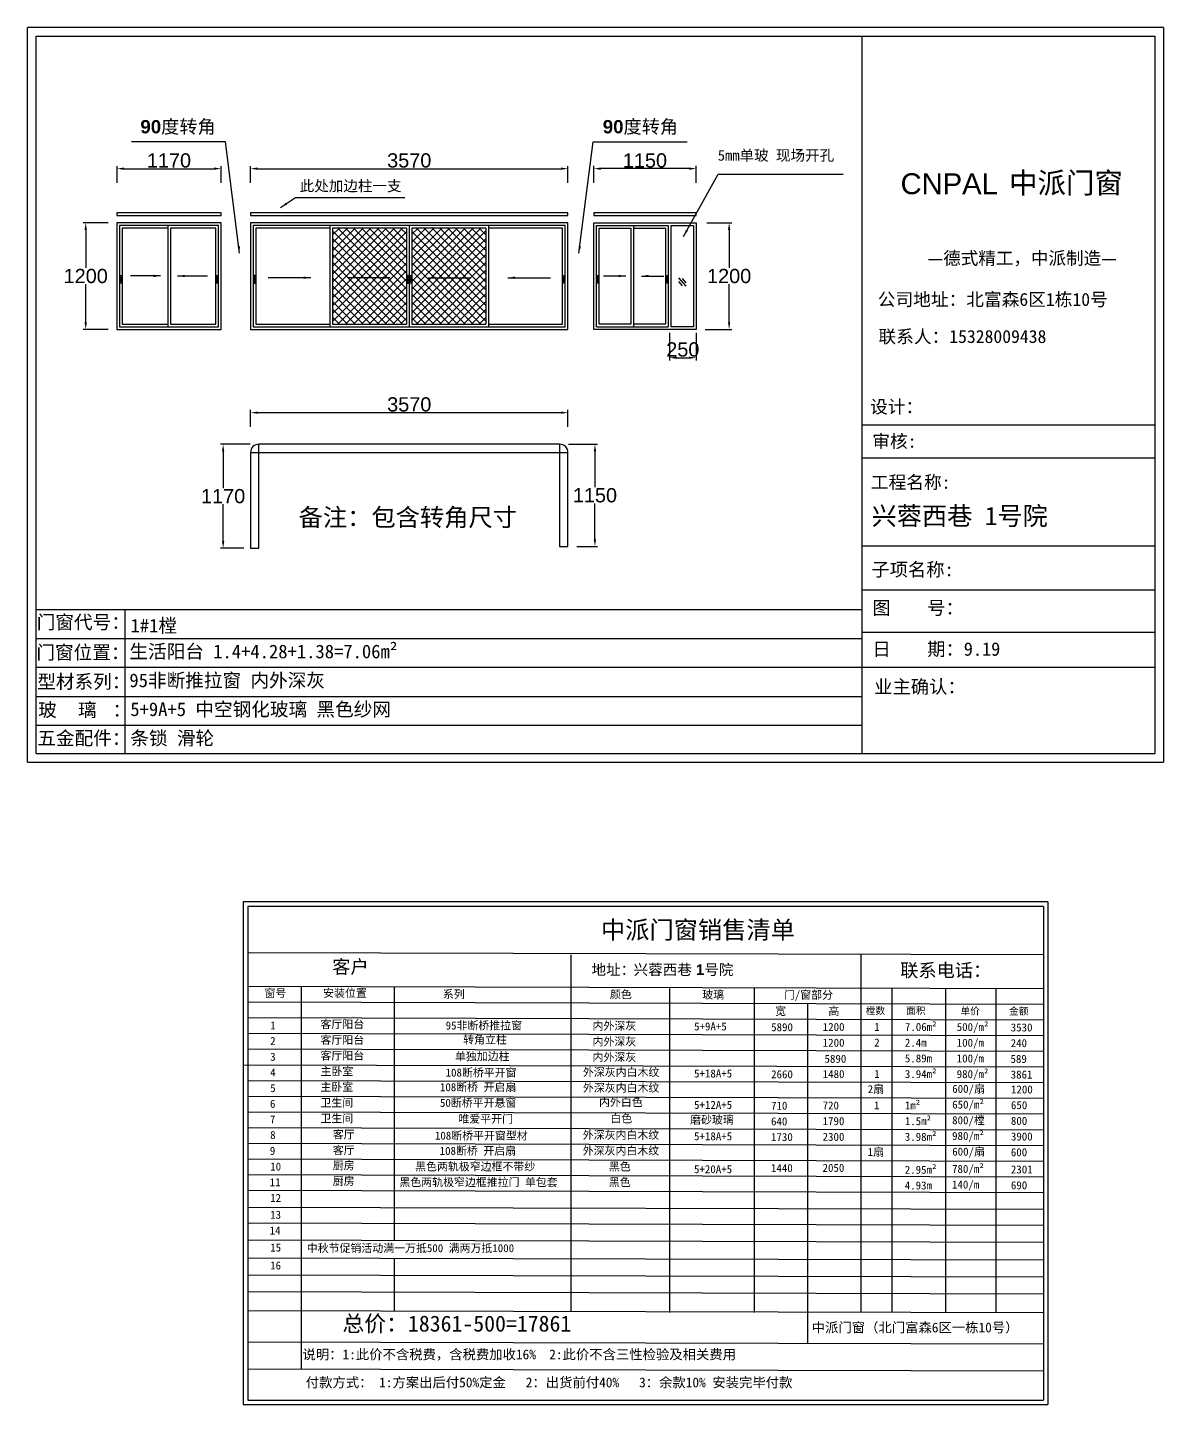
# Model space of a CAD drawing. Header units: inches. Extents: x -138455 to 599497, y -747149 to 13167.
# Drawn here: x 366982 to 379755, y -324297 to -308810 of the extents above; entities that cross this region are included whole.
import ezdxf

# ---------------------------------------------------------------- set-up
doc = ezdxf.new("R2010")
doc.units = ezdxf.units.IN
doc.header["$MEASUREMENT"] = 0
doc.header["$PDMODE"] = 35
doc.header["$PDSIZE"] = -3
doc.layers.add('0 @ 1', color=7, linetype='Continuous')
doc.styles.add('Annotative', font='arialbd.ttf')
doc.styles.add('MtXpl_', font='')
doc.styles.add('MtXpl__1', font='')
doc.styles.get("Standard").update_dxf_attribs({"font": 'arial.ttf'})
doc.styles.get('MtXpl_').set_extended_font_data('SimSun')
doc.styles.get('MtXpl__1').set_extended_font_data('SimSun', bold=True)
doc.dimstyles.get("Standard").update_dxf_attribs({"dimtxt": 80, "dimasz": 70, "dimexe": 40, "dimexo": 80, "dimgap": 0, "dimtad": 1, "dimtih": 1, "dimtoh": 1, "dimdec": 0, "dimzin": 0, "dimdsep": 46, "dimtxsty": 'Standard', "dimcen": 0.09, "dimadec": 0, "dimazin": 0, "dimtfac": 1, "dimtdec": 0, "dimtofl": 0, "dimtmove": 0, "dimatfit": 3, "dimfxl": 0, "dimtolj": 1, "dimtzin": 0, "dimarcsym": 0})

# ---------------------------------------------------------------- blocks, each defined once
blk = doc.blocks.new('*D1535')
at = {"color": 0, "lineweight": -2, "transparency": 16777216}
for p, q in [((367988, -310557), (367988, -310368)), ((368068, -310398), (369078, -310398)), ((369158, -310557), (369158, -310368))]:
    blk.add_line(p, q, dxfattribs=at)
at = {"color": 0, "transparency": 16777216}
for points in [[(368068, -310384), (368068, -310411), (367988, -310398)], [(369078, -310384), (369078, -310411), (369158, -310398)]]:
    blk.add_solid(points, dxfattribs=at)
at = {"layer": 'Defpoints', "color": 0, "transparency": 16777216}
for p in [(369158, -310398), (367988, -310657), (369158, -310657)]:
    blk.add_point(p, dxfattribs=at)
at = {"color": 0, "transparency": 16777216, "insert": (368572, -310306), "char_height": 160, "attachment_point": 5}
blk.add_mtext('\\A1;1170', dxfattribs=at)
blk = doc.blocks.new('*D1536')
at = {"color": 0, "lineweight": -2, "transparency": 16777216}
for p, q in [((367888, -311006), (367606, -311006)), ((367636, -311086), (367636, -311514)), ((367636, -312126), (367636, -311697)), ((367888, -312206), (367606, -312206))]:
    blk.add_line(p, q, dxfattribs=at)
at = {"color": 0, "transparency": 16777216}
for points in [[(367623, -311086), (367649, -311086), (367636, -311006)], [(367623, -312126), (367649, -312126), (367636, -312206)]]:
    blk.add_solid(points, dxfattribs=at)
at = {"layer": 'Defpoints', "color": 0, "transparency": 16777216}
for p in [(367988, -311006), (367636, -312206), (367988, -312206)]:
    blk.add_point(p, dxfattribs=at)
at = {"color": 0, "transparency": 16777216, "insert": (367636, -311606), "char_height": 160, "attachment_point": 5}
blk.add_mtext('\\A1;1200', dxfattribs=at)
blk = doc.blocks.new('*D1537')
at = {"color": 0, "lineweight": -2, "transparency": 16777216}
for p, q in [((369489, -310557), (369489, -310368)), ((369569, -310398), (372979, -310398)), ((373059, -310557), (373059, -310368))]:
    blk.add_line(p, q, dxfattribs=at)
at = {"color": 0, "transparency": 16777216}
for points in [[(369569, -310384), (369569, -310411), (369489, -310398)], [(372979, -310384), (372979, -310411), (373059, -310398)]]:
    blk.add_solid(points, dxfattribs=at)
at = {"layer": 'Defpoints', "color": 0, "transparency": 16777216}
for p in [(373059, -310398), (369489, -310657), (373059, -310657)]:
    blk.add_point(p, dxfattribs=at)
at = {"color": 0, "transparency": 16777216, "insert": (371274, -310306), "char_height": 160, "attachment_point": 5}
blk.add_mtext('\\A1;3570', dxfattribs=at)
blk = doc.blocks.new('*D1538')
at = {"color": 0, "lineweight": -2, "transparency": 16777216}
for p, q in [((373350, -310557), (373350, -310367)), ((374420, -310397), (373430, -310397)), ((374500, -310557), (374500, -310367))]:
    blk.add_line(p, q, dxfattribs=at)
at = {"color": 0, "transparency": 16777216}
for points in [[(373430, -310384), (373430, -310411), (373350, -310397)], [(374420, -310384), (374420, -310411), (374500, -310397)]]:
    blk.add_solid(points, dxfattribs=at)
at = {"layer": 'Defpoints', "color": 0, "transparency": 16777216}
for p in [(373350, -310397), (373350, -310657), (374500, -310657)]:
    blk.add_point(p, dxfattribs=at)
at = {"color": 0, "transparency": 16777216, "insert": (373924, -310306), "char_height": 160, "attachment_point": 5}
blk.add_mtext('\\A1;1150', dxfattribs=at)
blk = doc.blocks.new('*D1539')
at = {"color": 0, "lineweight": -2, "transparency": 16777216}
for p, q in [((374620, -311006), (374901, -311006)), ((374871, -311086), (374871, -311514)), ((374871, -312126), (374871, -311697)), ((374600, -312206), (374901, -312206))]:
    blk.add_line(p, q, dxfattribs=at)
at = {"color": 0, "transparency": 16777216}
for points in [[(374858, -311086), (374884, -311086), (374871, -311006)], [(374858, -312126), (374884, -312126), (374871, -312206)]]:
    blk.add_solid(points, dxfattribs=at)
at = {"layer": 'Defpoints', "color": 0, "transparency": 16777216}
for p in [(374520, -311006), (374500, -312206), (374871, -312206)]:
    blk.add_point(p, dxfattribs=at)
at = {"color": 0, "transparency": 16777216, "insert": (374871, -311606), "char_height": 160, "attachment_point": 5}
blk.add_mtext('\\A1;1200', dxfattribs=at)
blk = doc.blocks.new('123z')
at = {"color": 0}
for points in [[(94078, 52755), (94078, 52755, 0.414214), (94088, 52765), (94088, 52845, 0.414214), (94078, 52855), (94078, 52855, 0.414214), (94068, 52845), (94068, 52765, 0.414214)], [(94078, 52775), (94078, 52775, 0.414214), (94083, 52780), (94083, 52830, 0.414214), (94078, 52835), (94078, 52835, 0.414214), (94073, 52830), (94073, 52780, 0.414214)]]:
    blk.add_lwpolyline(points, format="xyb", close=True, dxfattribs=at)
blk = doc.blocks.new('*D1540')
at = {"color": 0, "lineweight": -2, "transparency": 16777216}
for p, q in [((374200, -312246), (374200, -312554)), ((374500, -312246), (374500, -312554)), ((374280, -312524), (374420, -312524))]:
    blk.add_line(p, q, dxfattribs=at)
at = {"color": 0, "transparency": 16777216}
for points in [[(374280, -312511), (374280, -312537), (374200, -312524)], [(374420, -312511), (374420, -312537), (374500, -312524)]]:
    blk.add_solid(points, dxfattribs=at)
at = {"layer": 'Defpoints', "color": 0, "transparency": 16777216}
for p in [(374200, -312146), (374500, -312146), (374500, -312524)]:
    blk.add_point(p, dxfattribs=at)
at = {"color": 0, "transparency": 16777216, "insert": (374350, -312432), "char_height": 160, "attachment_point": 5}
blk.add_mtext('\\A1;250', dxfattribs=at)
blk = doc.blocks.new('123as')
at = {"color": 0}
for p, q in [((90189, 51387), (90252, 51462)), ((90194, 51330), (90312, 51470)), ((90251, 51335), (90314, 51410))]:
    blk.add_line(p, q, dxfattribs=at)
blk = doc.blocks.new('*D1541')
at = {"color": 0, "lineweight": -2, "transparency": 16777216}
for p, q in [((369489, -313300), (369489, -313112)), ((373059, -313300), (373059, -313112)), ((369569, -313142), (372979, -313142))]:
    blk.add_line(p, q, dxfattribs=at)
at = {"color": 0, "transparency": 16777216}
for points in [[(369569, -313129), (369569, -313155), (369489, -313142)], [(372979, -313129), (372979, -313155), (373059, -313142)]]:
    blk.add_solid(points, dxfattribs=at)
at = {"layer": 'Defpoints', "color": 0, "transparency": 16777216}
for p in [(373059, -313142), (369489, -313400), (373059, -313400)]:
    blk.add_point(p, dxfattribs=at)
at = {"color": 0, "transparency": 16777216, "insert": (371274, -313050), "char_height": 160, "attachment_point": 5}
blk.add_mtext('\\A1;3570', dxfattribs=at)
blk = doc.blocks.new('*D1542')
at = {"color": 0, "lineweight": -2, "transparency": 16777216}
for p, q in [((373064, -313497), (373392, -313497)), ((373362, -313577), (373362, -313980)), ((373362, -314567), (373362, -314163)), ((373159, -314647), (373392, -314647))]:
    blk.add_line(p, q, dxfattribs=at)
at = {"color": 0, "transparency": 16777216}
for points in [[(373349, -313577), (373375, -313577), (373362, -313497)], [(373349, -314567), (373375, -314567), (373362, -314647)]]:
    blk.add_solid(points, dxfattribs=at)
at = {"layer": 'Defpoints', "color": 0, "transparency": 16777216}
for p in [(372964, -313497), (373059, -314647), (373362, -314647)]:
    blk.add_point(p, dxfattribs=at)
at = {"color": 0, "transparency": 16777216, "insert": (373362, -314072), "char_height": 160, "attachment_point": 5}
blk.add_mtext('\\A1;1150', dxfattribs=at)
blk = doc.blocks.new('*D1543')
at = {"color": 0, "lineweight": -2, "transparency": 16777216}
for p, q in [((369484, -313497), (369151, -313497)), ((369181, -313577), (369181, -313990)), ((369181, -314587), (369181, -314173)), ((369414, -314667), (369151, -314667))]:
    blk.add_line(p, q, dxfattribs=at)
at = {"color": 0, "transparency": 16777216}
for points in [[(369168, -313577), (369194, -313577), (369181, -313497)], [(369168, -314587), (369194, -314587), (369181, -314667)]]:
    blk.add_solid(points, dxfattribs=at)
at = {"layer": 'Defpoints', "color": 0, "transparency": 16777216}
for p in [(369584, -313497), (369181, -314667), (369514, -314667)]:
    blk.add_point(p, dxfattribs=at)
at = {"color": 0, "transparency": 16777216, "insert": (369181, -314082), "char_height": 160, "attachment_point": 5}
blk.add_mtext('\\A1;1170', dxfattribs=at)

msp = doc.modelspace()

# ---------------------------------------------------------------- hatches: boundary and pattern name
h = msp.add_hatch()
h.set_pattern_fill('ANSI37', color=256, scale=500)
h.set_pattern_definition([(45, (0, 803), (-44.194174, 44.194174), []), (135, (0, 803), (-44.194174, -44.194174), [])])
h.paths.add_polyline_path([(370411.5, -311065.5), (370411.5, -312145.5), (371244, -312145.5), (371244, -311065.5)])
h.paths.add_polyline_path([(371304, -311065.5), (371304, -312145.5), (372136.5, -312145.5), (372136.5, -311065.5)])

# ---------------------------------------------------------------- linework, layer by layer
for p, q in [((366981.9, -317074.5), (366981.9, -308810.5)), ((379754.6, -308810.5), (366981.9, -308810.5)), ((367079.2, -308907.8), (379657.2, -308907.8)), ((367079.2, -316977.2), (367079.2, -308907.8)), ((376363.8, -308907.8), (376363.8, -316977.2)), ((379657.2, -308907.8), (379657.2, -316977.2)), ((379754.6, -308810.5), (379754.6, -317074.5)), ((368557.5, -311035.5), (368557.5, -312175.5)), ((368587.5, -311065.5), (368587.5, -312145.5)), ((373029, -311035.5), (369519, -311035.5)), ((369519, -311035.5), (369519, -312175.5)), ((370381.5, -311035.5), (370381.5, -312175.5)), ((370411.5, -311065.5), (370411.5, -312145.5)), ((371244, -311065.5), (371244, -312145.5)), ((371274, -311035.5), (371274, -312175.5)), ((371304, -311065.5), (371304, -312145.5)), ((372136.5, -311065.5), (372136.5, -312145.5)), ((372166.5, -311035.5), (372166.5, -312175.5)), ((373029, -312175.5), (373029, -311035.5)), ((373349.5, -312205.5), (373349.5, -311005.5)), ((373349.5, -311005.5), (374499.5, -311005.5)), ((373379.5, -312175.5), (373379.5, -311035.5)), ((373379.5, -311035.5), (374184.5, -311035.5)), ((373409.5, -311065.5), (373767, -311065.5)), ((373409.5, -312145.5), (373409.5, -311065.5)), ((373767, -311065.5), (373767, -312145.5)), ((373797, -311035.5), (373797, -312175.5)), ((373797, -311065.5), (374154.5, -311065.5)), ((374154.5, -311065.5), (374154.5, -312145.5)), ((374184.5, -311035.5), (374184.5, -312175.5)), ((374214.5, -311035.5), (374469.5, -311035.5)), ((374214.5, -311035.5), (374214.5, -312175.5)), ((374469.5, -311035.5), (374469.5, -312175.5)), ((374499.5, -311005.5), (374499.5, -311355.5)), ((374499.5, -311355.5), (374499.5, -312205.5)), ((369519, -312175.5), (373029, -312175.5)), ((374499.5, -312205.5), (373349.5, -312205.5)), ((373379.5, -312175.5), (374184.5, -312175.5)), ((373767, -312145.5), (373409.5, -312145.5)), ((374154.5, -312145.5), (373797, -312145.5)), ((374469.5, -312175.5), (374214.5, -312175.5)), ((376363.8, -313279.7), (379657.2, -313279.7)), ((376363.8, -313649.9), (379657.2, -313649.9)), ((376363.8, -314639.4), (379657.2, -314639.4)), ((376363.8, -315135.8), (379657.2, -315135.8)), ((367078.9, -315356.1), (376363.8, -315356.1)), ((368074.6, -315356.1), (368074.6, -316980.9)), ((376363.8, -315610.1), (379657.2, -315610.1)), ((367078.9, -315681.1), (376363.8, -315681.1)), ((367078.9, -316006), (376363.8, -316006)), ((376363.8, -316006), (379657.2, -316006)), ((367079.2, -316335.6), (376363.8, -316335.6)), ((367078.9, -316655.9), (376363.8, -316655.9)), ((367079.2, -316977.2), (379657.2, -316977.2)), ((366981.9, -317074.5), (379754.6, -317074.5)), ((369407.3, -318645), (369407.3, -324297.2)), ((378456, -318645), (369407.3, -318645)), ((369457.3, -318695), (369457.3, -324247.2)), ((378406, -318695), (369457.3, -318695)), ((378406, -318695), (378406, -324247.2)), ((378456, -318645), (378456, -324297.2)), ((378456, -318645), (378456, -324297.2)), ((378406, -319241.3), (369457.3, -319216.2)), ((373089.5, -319241.3), (373089.5, -321928.2)), ((376351, -319241.3), (376351, -323263.8)), ((369457.3, -319593.2), (378406, -319618.3)), ((370057.3, -319593.2), (370057.3, -321181.4)), ((371102.8, -319598.1), (371102.8, -322450.3)), ((374199.4, -319618.3), (374199.4, -323263.8)), ((375151, -319618.3), (375151, -323263.8)), ((376702.1, -319618.3), (376702.1, -323263.8)), ((377302.1, -319618.3), (377302.1, -321206.5)), ((377871.4, -319618.3), (377871.4, -323263.8)), ((369457.3, -319769.6), (378406, -319794.8)), ((375751, -319794.8), (375751, -323263.8)), ((369457.3, -319946.1), (378406, -319971.3)), ((369457.3, -320122.6), (378406, -320147.7)), ((369457.3, -320299), (378406, -320324.2)), ((369407.3, -320475.5), (378406, -320500.7)), ((369457.3, -320652), (378406, -320677.1)), ((369457.3, -320828.5), (378406, -320853.6)), ((369457.3, -321004.9), (378406, -321030.1)), ((369457.3, -321181.4), (378406, -321206.5)), ((370057.3, -321181.4), (370057.3, -323895.2)), ((377302.1, -321206.5), (377302.1, -323263.8)), ((369457.3, -321357.9), (378406, -321383)), ((369457.3, -321534.3), (378406, -321559.5)), ((369457.3, -321710.8), (378406, -321736)), ((369457.3, -321887.3), (378406, -321912.4)), ((373089.5, -321928.2), (373089.5, -323247.9)), ((369457.3, -322076.5), (378406, -322101.6)), ((369457.3, -322254.7), (378406, -322279.9)), ((369457.3, -322445.4), (378406, -322470.5)), ((369457.3, -322647.2), (378406, -322672.3)), ((371102.8, -322652.1), (371102.8, -323243.5)), ((369457.3, -322837.8), (378406, -322863)), ((369457.3, -323027.2), (378406, -323052.3)), ((369457.3, -323238.6), (378406, -323263.8)), ((375751, -323263.8), (375751, -323616.7)), ((369457.3, -323591.6), (378406, -323616.7)), ((369457.3, -323895.2), (378406, -323920.3)), ((369457.3, -324247.2), (378406, -324247.2)), ((369407.3, -324297.2), (378456, -324297.2))]:
    msp.add_line(p, q)
for points in [[(367987.5, -310924), (369157.5, -310924), (369157.5, -310894), (367987.5, -310894)], [(369489, -310924), (373059, -310924), (373059, -310894), (369489, -310894)], [(373349.5, -310924), (374499.5, -310924), (374499.5, -310894), (373349.5, -310894)], [(367987.5, -312205.5), (369157.5, -312205.5), (369157.5, -311005.5), (367987.5, -311005.5)], [(368017.5, -312175.5), (369127.5, -312175.5), (369127.5, -311035.5), (368017.5, -311035.5)], [(369489, -312205.5), (373059, -312205.5), (373059, -311005.5), (369489, -311005.5)]]:
    msp.add_lwpolyline(points, close=True)
for points in [[(368557.5, -311065.5), (368047.5, -311065.5), (368047.5, -312145.5), (368557.5, -312145.5)], [(368587.5, -312145.5), (369097.5, -312145.5), (369097.5, -311065.5), (368587.5, -311065.5)], [(370381.5, -311065.5), (369549, -311065.5), (369549, -312145.5), (370381.5, -312145.5)], [(371244, -311065.5), (370411.5, -311065.5)], [(372136.5, -311065.5), (371304, -311065.5)], [(372166.5, -312145.5), (372999, -312145.5), (372999, -311065.5), (372166.5, -311065.5)], [(370411.5, -312145.5), (371244, -312145.5)], [(371304, -312145.5), (372136.5, -312145.5)], [(369489, -313591.5), (373059, -313591.5)], [(372964, -313496.5), (369584, -313496.5)]]:
    msp.add_lwpolyline(points)
for points in [[(369489, -313591.5), (369489, -314666.5), (369584, -314666.5), (369584, -313496.5), (369584, -313496.5, 0.4142136)], [(372964, -313496.5), (372964, -314646.5), (373059, -314646.5), (373059, -313591.5, 0.4142136), (372964, -313496.5)]]:
    msp.add_lwpolyline(points, format="xyb", close=True)

# ---------------------------------------------------------------- block references
for name, p, xscale, yscale, zscale in [('123z', (448539.8, -356829.8), -0.8557414861533862, 0.8557414861533862, 0.8557414861533862), ('123z', (449619.8, -356829.8), -0.8557414861533862, 0.8557414861533862, 0.8557414861533862), ('123z', (289027.2, -356829.8), 0.8557414861533862, 0.8557414861533862, 0.8557414861533862), ('123z', (290751.5, -356829.8), 0.8557414861533862, 0.8557414861533862, 0.8557414861533862), ('123z', (451796.5, -356829.8), -0.8557414861533862, 0.8557414861533862, 0.8557414861533862), ('123z', (453519.8, -356829.8), -0.8557414861533862, 0.8557414861533862, 0.8557414861533862), ('123z', (453901.3, -356829.8), -0.8557414861533862, 0.8557414861533862, 0.8557414861533862), ('123z', (454676.3, -356829.8), -0.8557414861533862, 0.8557414861533862, 0.8557414861533862), ('123as', (434676.4, -346031.9), -0.6684526412304121, 0.6684526412304121, 0.6684526412304121)]:
    msp.add_blockref(name, p, dxfattribs=dict(xscale=xscale, yscale=yscale, zscale=zscale))

# ---------------------------------------------------------------- texts
msp.add_text('CNPAL', height=234.84).set_placement((376798.5, -310684.8))
for s, height, style, p in [('中派门窗', 234.84, 'MtXpl_', (378017.8, -310675.1)), ('—德式精工，中派制造—', 144.516, 'MtXpl_', (377103.3, -311476.4)), ('公司地址：北富森6区1栋10号', 145.906, 'MtXpl_', (376542.2, -311941.3)), ('联系人：15328009438', 145.906, 'MtXpl_', (376550.1, -312358.4)), ('设计：', 145.91, 'MtXpl_', (376455.7, -313148.2)), ('审核:', 145.91, 'MtXpl_', (376480.8, -313536.7)), ('工程名称:', 145.91, 'MtXpl_', (376464.4, -313997.5)), ('兴蓉西巷 1号院', 207.42, 'MtXpl_', (376473.5, -314407)), ('子项名称:', 150.77, 'MtXpl_', (376470.3, -314981.4)), ('图    号：', 150.77, 'MtXpl_', (376481.6, -315412.7)), ('1#1樘', 153.62, 'MtXpl__1', (368139.6, -315614.1)), ('生活阳台 1.4+4.28+1.38=7.06m²', 153.617, 'MtXpl__1', (368127, -315904.7)), ('日    期：9.19', 150.772, 'MtXpl_', (376482.2, -315876)), ('95非断推拉窗 内外深灰', 153.617, 'MtXpl__1', (368127, -316229.7)), ('业主确认：', 150.77, 'MtXpl_', (376502.4, -316299.8)), ('5+9A+5 中空钢化玻璃 黑色纱网 ', 153.617, 'MtXpl__1', (368137.2, -316554.6)), ('条锁 滑轮   ', 153.62, 'MtXpl__1', (368137.2, -316879.6))]:
    msp.add_text(s, height=height, dxfattribs=dict(style=style)).set_placement(p)
at = {"layer": '0 @ 1', "style": 'Annotative'}
for s, height, p in [('门窗代号：', 153.62, (367084.9, -315575.1)), ('门窗位置：', 153.62, (367081.5, -315915)), ('型材系列：', 153.62, (367091.2, -316243.8)), ('玻    璃   ：', 153.62, (367101.2, -316561.2)), ('五金配件：', 153.62, (367091.5, -316878.9)), ('兴蓉西巷 1号院', 120, (373796.7, -319466.7))]:
    msp.add_text(s, height=height, dxfattribs=at).set_placement(p)
for s, width, insert, char_height, attachment_point in [('90{\\fSimSun|b1|i0|c134|p2;度转角}', 902, (368251, -309850.7), 150, 1), ('90{\\fSimSun|b1|i0|c134|p2;度转角}', 902, (374297, -309850.7), 150, 3), ('{\\fSimSun|b1|i0|c134|p2;5mm单玻 现场开孔}', 2354.5, (374743.5, -310188), 120, 1), ('{\\fSimSun|b1|i0|c134|p2;此处加边柱一支}', 1315, (370042, -310531.5), 120, 1), ('{\\fSimSun|b1|i0|c134|p2;备注：包含转角尺寸}', 3689, (370030, -314218.8), 200, 1), ('{\\fSimSun|b1|i0|c134|p2;中派门窗销售清单}', 2802.276, (373429, -318859.2), 200, 1), ('{\\fSimSun|b1|i0|c134|p2;客户}', 485.592, (370408.7, -319299.2), 150, 1), ('{\\fSimSun|b1|i0|c134|p2;地址：}', 3483.473, (373323.8, -319346), 120, 1), ('{\\fSimSun|b1|i0|c134|p2;联系电话：}', 1409.924, (376794.5, -319339.3), 150, 1), ('{\\fSimSun|b1|i0|c134|p2;窗号}', 485.592, (369646, -319625.8), 90, 1), ('{\\fSimSun|b1|i0|c134|p2;安装位置}', 706.927, (370305.8, -319625.1), 90, 1), ('{\\fSimSun|b1|i0|c134|p2;系列}', 485.592, (371652.1, -319638.4), 90, 1), ('{\\fSimSun|b1|i0|c134|p2;颜色}', 485.592, (373530.4, -319639.4), 90, 1), ('{\\fSimSun|b1|i0|c134|p2;玻璃}', 485.592, (374569.1, -319643), 90, 1), ('{\\fSimSun|b1|i0|c134|p2;门/窗部分}', 603.897, (375486.4, -319645.7), 90, 1), ('{\\fSimSun|b1|i0|c134|p2;宽 }', 603.897, (375387.5, -319827.8), 90, 1), ('{\\fSimSun|b1|i0|c134|p2;高 }', 603.897, (375987.5, -319827.8), 90, 1), ('{\\fSimSun|b1|i0|c134|p2;樘数}', 603.897, (376406.4, -319828), 80, 1), ('{\\fSimSun|b1|i0|c134|p2;面积}', 603.897, (376860.7, -319828), 80, 1), ('{\\fSimSun|b1|i0|c134|p2;单价}', 603.897, (377471.8, -319831.8), 80, 1), ('{\\fSimSun|b1|i0|c134|p2;金额}', 603.897, (378018.7, -319833.2), 80, 1), ('{\\fSimSun|b1|i0|c134|p2;1}', 485.592, (369710.4, -319988), 90, 1), ('{\\fSimSun|b1|i0|c134|p2;客厅阳台}', 1460.301, (370276.1, -319975.8), 90, 1), ('{\\fSimSun|b1|i0|c134|p2;95非断桥推拉窗}', 1460.301, (371683.3, -319990.1), 90, 1), ('{\\fSimSun|b1|i0|c134|p2;内外深灰}', 1460.301, (373335.5, -319993.8), 90, 1), ('{\\fSimSun|b1|i0|c134|p2;5+9A+5}', 1460.301, (374476.8, -320000.2), 90, 1), ('{\\fSimSun|b1|i0|c134|p2;5890}', 1460.301, (375343.4, -320009.1), 90, 1), ('{\\fSimSun|b1|i0|c134|p2;1200}', 1460.301, (375923.6, -320006.5), 90, 1), ('{\\fSimSun|b1|i0|c134|p2;1}', 102.542, (376502.2, -320005.2), 90, 1), ('{\\fSimSun|b1|i0|c134|p2;7.06m²}', 1460.301, (376847.3, -320006.5), 90, 1), ('{\\fSimSun|b1|i0|c134|p2;500/m²}', 1460.301, (377430.1, -320007.1), 90, 1), ('{\\fSimSun|b1|i0|c134|p2;3530}', 1460.301, (378037.3, -320011.9), 90, 1), ('{\\fSimSun|b1|i0|c134|p2;2}', 485.592, (369709.8, -320164.5), 90, 1), ('{\\fSimSun|b1|i0|c134|p2;客厅阳台}', 1460.301, (370276.1, -320152.2), 90, 1), ('{\\fSimSun|b1|i0|c134|p2;转角立柱}', 1226.654, (371880.4, -320149.7), 90, 1), ('{\\fSimSun|b1|i0|c134|p2;内外深灰}', 1460.301, (373335.5, -320170.3), 90, 1), ('{\\fSimSun|b1|i0|c134|p2;1200}', 1460.301, (375923.6, -320183), 90, 1), ('{\\fSimSun|b1|i0|c134|p2;2}', 102.542, (376501.7, -320181.7), 90, 1), ('{\\fSimSun|b1|i0|c134|p2;2.4m}', 1460.301, (376846.8, -320183), 90, 1), ('{\\fSimSun|b1|i0|c134|p2;100/m}', 1460.301, (377430.1, -320183.6), 90, 1), ('{\\fSimSun|b1|i0|c134|p2;240}', 1460.301, (378036.8, -320188.4), 90, 1), ('{\\fSimSun|b1|i0|c134|p2;3}', 485.592, (369710.4, -320341), 90, 1), ('{\\fSimSun|b1|i0|c134|p2;客厅阳台}', 1460.301, (370276.1, -320328.7), 90, 1), ('{\\fSimSun|b1|i0|c134|p2;单独加边柱}', 1460.301, (371788, -320337), 90, 1), ('{\\fSimSun|b1|i0|c134|p2;内外深灰}', 1460.301, (373335.5, -320346.7), 90, 1), ('{\\fSimSun|b1|i0|c134|p2;5890}', 1460.301, (375943.4, -320363.8), 90, 1), ('{\\fSimSun|b1|i0|c134|p2;5.89m}', 1460.301, (376846.8, -320359.5), 90, 1), ('{\\fSimSun|b1|i0|c134|p2;100/m}', 1460.301, (377430.1, -320360.1), 90, 1), ('{\\fSimSun|b1|i0|c134|p2;589}', 1460.301, (378034.7, -320365.4), 90, 1), ('{\\fSimSun|b1|i0|c134|p2;4}', 485.592, (369710.4, -320517.6), 90, 1), ('{\\fSimSun|b1|i0|c134|p2;主卧室}', 1460.301, (370276.1, -320505.3), 90, 1), ('{\\fSimSun|b1|i0|c134|p2;108断桥平开窗}', 1460.301, (371682.7, -320519.6), 90, 1), ('{\\fSimSun|b1|i0|c134|p2;外深灰内白木纹}', 1460.301, (373227.1, -320515), 90, 1), ('{\\fSimSun|b1|i0|c134|p2;5+18A+5}', 1460.301, (374476.3, -320529.7), 90, 1), ('{\\fSimSun|b1|i0|c134|p2;2660}', 1460.301, (375342.9, -320538.6), 90, 1), ('{\\fSimSun|b1|i0|c134|p2;1480}', 1460.301, (375923, -320536), 90, 1), ('{\\fSimSun|b1|i0|c134|p2;1}', 102.542, (376501.7, -320534.7), 90, 1), ('{\\fSimSun|b1|i0|c134|p2;3.94m²}', 1460.301, (376846.8, -320536), 90, 1), ('{\\fSimSun|b1|i0|c134|p2;980/m²}', 1460.301, (377429.6, -320536.6), 90, 1), ('{\\fSimSun|b1|i0|c134|p2;3861}', 1460.301, (378036.8, -320541.5), 90, 1), ('{\\fSimSun|b1|i0|c134|p2;5}', 485.592, (369710.4, -320693.9), 90, 1), ('{\\fSimSun|b1|i0|c134|p2;主卧室}', 1460.301, (370275.6, -320681.6), 90, 1), ('{\\fSimSun|b1|i0|c134|p2;108断桥 开启扇}', 1226.654, (371619, -320683.6), 90, 1), ('{\\fSimSun|b1|i0|c134|p2;外深灰内白木纹}', 1460.301, (373227.1, -320691.4), 90, 1), ('{\\fSimSun|b1|i0|c134|p2;2扇}', 410.065, (376428.8, -320705.8), 90, 1), ('{\\fSimSun|b1|i0|c134|p2;600/扇}', 1460.301, (377379.6, -320702.6), 90, 1), ('{\\fSimSun|b1|i0|c134|p2;1200}', 1460.301, (378040.3, -320709.1), 90, 1), ('{\\fSimSun|b1|i0|c134|p2;6}', 485.592, (369707.7, -320870.4), 90, 1), ('{\\fSimSun|b1|i0|c134|p2;卫生间}', 1460.301, (370275.6, -320858.1), 90, 1), ('{\\fSimSun|b1|i0|c134|p2;50断桥平开悬窗}', 1226.654, (371619, -320860.1), 90, 1), ('{\\fSimSun|b1|i0|c134|p2;内外白色}', 1460.301, (373407.8, -320852.8), 90, 1), ('{\\fSimSun|b1|i0|c134|p2;5+12A+5}', 1460.301, (374476.3, -320882.6), 90, 1), ('{\\fSimSun|b1|i0|c134|p2;1m²}', 1460.301, (376846.8, -320889), 90, 1), ('{\\fSimSun|b1|i0|c134|p2;650/m²}', 1460.301, (377379, -320879.1), 90, 1), ('{\\fSimSun|b1|i0|c134|p2;卫生间}', 1460.301, (370275.6, -321034.6), 90, 1), ('{\\fSimSun|b1|i0|c134|p2;唯爱平开门}', 1226.654, (371826.9, -321039.7), 90, 1), ('{\\fSimSun|b1|i0|c134|p2;白色}', 1460.301, (373535.9, -321035.7), 90, 1), ('{\\fSimSun|b1|i0|c134|p2;磨砂玻璃}', 1460.301, (374432.2, -321049.8), 90, 1), ('{\\fSimSun|b1|i0|c134|p2;710}', 1460.301, (375341.9, -320891.5), 90, 1), ('{\\fSimSun|b1|i0|c134|p2;720}', 1460.301, (375922, -320888.9), 90, 1), ('{\\fSimSun|b1|i0|c134|p2;1}', 102.542, (376500.6, -320887.7), 90, 1), ('{\\fSimSun|b1|i0|c134|p2;650}', 1460.301, (378039.7, -320885.5), 90, 1), ('{\\fSimSun|b1|i0|c134|p2;7}', 485.592, (369707.2, -321046.8), 90, 1), ('{\\fSimSun|b1|i0|c134|p2;640}', 1460.301, (375341.9, -321068), 90, 1), ('{\\fSimSun|b1|i0|c134|p2;1790}', 1460.301, (375922, -321065.4), 90, 1), ('{\\fSimSun|b1|i0|c134|p2;1.5m²}', 1460.301, (376846.2, -321065.4), 90, 1), ('{\\fSimSun|b1|i0|c134|p2;800/樘}', 1460.301, (377378.5, -321055.6), 90, 1), ('{\\fSimSun|b1|i0|c134|p2;800}', 1460.301, (378039.2, -321062), 90, 1), ('{\\fSimSun|b1|i0|c134|p2;8}', 485.592, (369710.4, -321221.5), 90, 1), ('{\\fSimSun|b1|i0|c134|p2;客厅}', 1460.301, (370414.6, -321216.2), 90, 1), ('{\\fSimSun|b1|i0|c134|p2;108断桥平开窗型材}', 1563.643, (371562.7, -321228.5), 90, 1), ('{\\fSimSun|b1|i0|c134|p2;外深灰内白木纹}', 1460.301, (373225.1, -321220.8), 90, 1), ('{\\fSimSun|b1|i0|c134|p2;5+18A+5}', 1460.301, (374476.3, -321235.5), 90, 1), ('{\\fSimSun|b1|i0|c134|p2;1730}', 1460.301, (375341.9, -321244.4), 90, 1), ('{\\fSimSun|b1|i0|c134|p2;2300}', 1460.301, (375922, -321241.9), 90, 1), ('{\\fSimSun|b1|i0|c134|p2;3.98m²}', 1460.301, (376846.2, -321241.9), 90, 1), ('{\\fSimSun|b1|i0|c134|p2;980/m²}', 1460.301, (377378, -321232.1), 90, 1), ('{\\fSimSun|b1|i0|c134|p2;3900}', 1460.301, (378039.2, -321238.5), 90, 1), ('{\\fSimSun|b1|i0|c134|p2;9}', 485.592, (369706.2, -321399.8), 90, 1), ('{\\fSimSun|b1|i0|c134|p2;客厅}', 1460.301, (370414.1, -321392.7), 90, 1), ('{\\fSimSun|b1|i0|c134|p2;108断桥 开启扇}', 1226.654, (371615.9, -321399.6), 90, 1), ('{\\fSimSun|b1|i0|c134|p2;外深灰内白木纹}', 1460.301, (373224.6, -321397.3), 90, 1), ('{\\fSimSun|b1|i0|c134|p2;1扇}', 410.065, (376428.8, -321411.6), 90, 1), ('{\\fSimSun|b1|i0|c134|p2;600/扇}', 1460.301, (377379.6, -321408.5), 90, 1), ('{\\fSimSun|b1|i0|c134|p2;600}', 1460.301, (378038.7, -321415), 90, 1), ('{\\fSimSun|b1|i0|c134|p2;10}', 485.592, (369710.4, -321576.3), 90, 1), ('{\\fSimSun|b1|i0|c134|p2;厨房}', 1460.301, (370414.1, -321563.7), 90, 1), ('{\\fSimSun|b1|i0|c134|p2;黑色两轨极窄边框不带纱}', 1563.643, (371340.2, -321576), 90, 1), ('{\\fSimSun|b1|i0|c134|p2;黑色}', 1460.301, (373518.7, -321576.2), 90, 1), ('{\\fSimSun|b1|i0|c134|p2;5+20A+5}', 1460.301, (374475.8, -321606), 90, 1), ('{\\fSimSun|b1|i0|c134|p2;1440}', 1460.301, (375341.3, -321593.4), 90, 1), ('{\\fSimSun|b1|i0|c134|p2;2050}', 1460.301, (375921.4, -321590.8), 90, 1), ('{\\fSimSun|b1|i0|c134|p2;2.95m²}', 1460.301, (376845.7, -321612.4), 90, 1), ('{\\fSimSun|b1|i0|c134|p2;780/m²}', 1460.301, (377377.5, -321602.5), 90, 1), ('{\\fSimSun|b1|i0|c134|p2;2301}', 1460.301, (378039.2, -321609), 90, 1), ('{\\fSimSun|b1|i0|c134|p2;11}', 485.592, (369705.1, -321752.7), 90, 1), ('{\\fSimSun|b1|i0|c134|p2;厨房}', 1460.301, (370413.6, -321740.1), 90, 1), ('{\\fSimSun|b1|i0|c134|p2;黑色两轨极窄边框推拉门 单包套}', 2267.829, (371163.2, -321752.5), 90, 1), ('{\\fSimSun|b1|i0|c134|p2;黑色}', 1460.301, (373518.2, -321752.7), 90, 1), ('{\\fSimSun|b1|i0|c134|p2;4.93m}', 1460.301, (376845.7, -321788.8), 90, 1), ('{\\fSimSun|b1|i0|c134|p2;140/m}', 1460.301, (377377, -321779), 90, 1), ('{\\fSimSun|b1|i0|c134|p2;690}', 1460.301, (378039.2, -321786.9), 90, 1), ('{\\fSimSun|b1|i0|c134|p2;12}', 485.592, (369710.4, -321929.2), 90, 1), ('{\\fSimSun|b1|i0|c134|p2;13}', 485.592, (369710.4, -322118.4), 90, 1), ('{\\fSimSun|b1|i0|c134|p2;14}', 485.592, (369703.5, -322296.6), 90, 1), ('{\\fSimSun|b1|i0|c134|p2;15}', 485.592, (369710.4, -322487.3), 90, 1), ('{\\fSimSun|b1|i0|c134|p2;中秋节促销活动满一万抵500 满两万抵1000}', 2442.392, (370121.8, -322494.2), 90, 1), ('{\\fSimSun|b1|i0|c134|p2;16}', 485.592, (369709.8, -322689.1), 90, 1), ('{\\fSimSun|b1|i0|c134|p2;总价：18361-500=17861}', 2957.882, (370522.6, -323297.6), 180, 1), ('{\\fSimSun|b1|i0|c134|p2;中派门窗（北门富森6区一栋10号）}', 2734.804, (375799.7, -323376.6), 110, 1), ('{\\fSimSun|b1|i0|c134|p2;说明：1:此价不含税费，含税费加收16%  2:此价不含三性检验及相关费用}', 6113.097, (370073.6, -323679.3), 110, 1), ('{\\fSimSun|b1|i0|c134|p2;付款方式： 1:方案出后付50%定金   2：出货前付40%   3：余款10% 安装完毕付款}', 7117.001, (370110.2, -323994.3), 110, 1)]:
    msp.add_mtext_dynamic_manual_height_columns(s, width=width, gutter_width=903.5, heights=[0], dxfattribs=dict(at, insert=insert, char_height=char_height, attachment_point=attachment_point))

# ---------------------------------------------------------------- dimensions: what is measured, and where the dimension line sits
for base, p1, p2, picture, middle in [((369157.5, -310397.5), (367987.5, -310657), (369157.5, -310657), '*D1535', (368572.5, -310305.8)), ((373059, -310397.5), (369489, -310657), (373059, -310657), '*D1537', (371274, -310305.8)), ((373059, -313142), (369489, -313399.5), (373059, -313399.5), '*D1541', (371274, -313050.3))]:
    dim = msp.add_linear_dim(base=base, p1=p1, p2=p2, dimstyle='Standard', override={"dimtxt": 160, "dimasz": 80, "dimexe": 30, "dimexo": 100, "dimgap": 10})
    dim.commit()
    dim.dimension.update_dxf_attribs({"geometry": picture, "text_midpoint": middle})
for base, p1, p2, angle, picture, middle in [((373349.5, -310397.5), (374499.5, -310657), (373349.5, -310657), 180, '*D1538', (373924.5, -310305.8)), ((367636, -312205.5), (367987.5, -311005.5), (367987.5, -312205.5), 90, '*D1536', (367636, -311605.5)), ((374871, -312205.5), (374519.5, -311005.5), (374499.5, -312205.5), 90, '*D1539', (374871, -311605.5)), ((369181, -314666.5), (369584, -313496.5), (369513.5, -314666.5), 90, '*D1543', (369181, -314081.5)), ((373362, -314646.5), (372964, -313496.5), (373059, -314646.5), 90, '*D1542', (373362, -314071.5))]:
    dim = msp.add_linear_dim(base=base, p1=p1, p2=p2, angle=angle, dimstyle='Standard', override={"dimtxt": 160, "dimasz": 80, "dimexe": 30, "dimexo": 100, "dimgap": 10})
    dim.commit()
    dim.dimension.update_dxf_attribs({"geometry": picture, "text_midpoint": middle})
dim = msp.add_linear_dim(base=(374499.5, -312524), p1=(374199.5, -312145.5), p2=(374499.5, -312145.5), text='250', dimstyle='Standard', override={"dimtxt": 160, "dimasz": 80, "dimexe": 30, "dimexo": 100, "dimgap": 10})
dim.commit()
dim.dimension.update_dxf_attribs({"geometry": '*D1540', "text_midpoint": (374349.5, -312524), "dimtype": 160})

# ---------------------------------------------------------------- leaders
for points in [[(369367, -311350), (369206.5, -310097), (368149.5, -310097)], [(373181, -311350), (373341.5, -310097), (374398.5, -310097)], [(374356.5, -311162), (374746.5, -310460.5), (376154, -310460.5)], [(369828, -310835.5), (369993.5, -310722.5), (371224.5, -310722.5)], [(368476, -311604.5), (368140.5, -311604.5)], [(368669, -311604.5), (369004.5, -311604.5)], [(373709, -311605), (373458.5, -311605)], [(373886.5, -311605), (374137, -311605)], [(370166, -311624.5), (369687.5, -311624.5)], [(371059.5, -311624.5), (370581, -311624.5)], [(371488.5, -311624.5), (371967, -311624.5)], [(372382, -311624.5), (372860.5, -311624.5)]]:
    msp.add_leader(points, dimstyle='Standard', override={"dimtxt": 160, "dimasz": 80, "dimexe": 30, "dimexo": 100, "dimgap": 10, "dimtad": 0})

doc.saveas('drawing.dxf')
